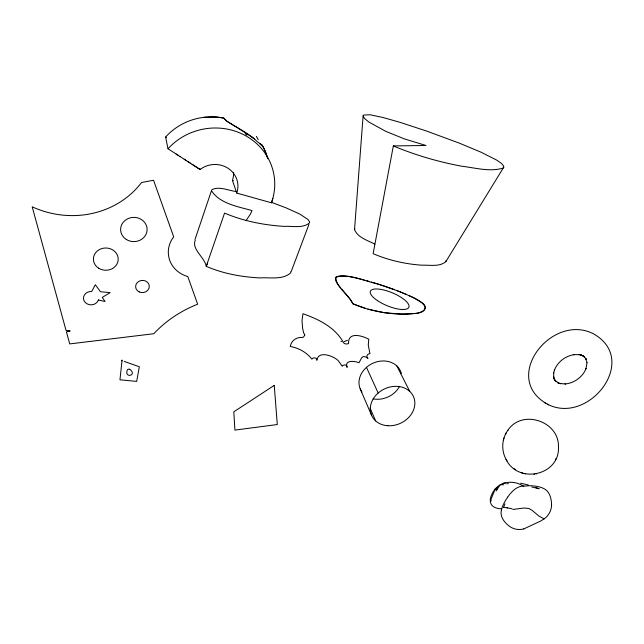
<?xml version="1.0" encoding="UTF-8"?>
<svg xmlns="http://www.w3.org/2000/svg" width="644" height="644" viewBox="0 0 644 644"><rect width="100%" height="100%" fill="white"/><g stroke="black" fill="none" stroke-linecap="round" stroke-linejoin="round"><path stroke-width="0.97" d="M290.782 271.631L290.75 272.75C282.958 280.196 269.715 277.21 259.765 277.91C241.476 276.96 223.114 273.644 206.241 266.342C204.824 257.552 191.3 249.067 195.245 240.284M374.768 244.052C367.652 240.454 357.831 237.572 354.53 229.683L363.103 115.848L363.61 115.035L370.075 114.777L382.826 117.45L399.908 122.304L426.256 130.949L459.132 143.065L481.132 152.234L496.757 160.147L501.467 163.407L503.68 166.096L503.745 167.19L445.857 261.617C439.57 267.139 429.604 264.869 421.844 265.191C405.132 264.04 388.557 260.273 373.142 253.672L393.339 145.922L425.942 145.488L404.102 138.798L385.684 131.304L368.867 122.038L364.48 118.416L363.103 115.848M445.857 261.617L445.978 260.643M501.451 509.903C499.519 516.802 504.824 523.057 510.088 526.768A22.218 19.336 -82.7 0 0 523.717 528.933M508.06 430.031C501.547 438.54 501.008 450.913 506.466 460.074M121.805 360.857L122.078 360.028L119.953 379.799L136.681 381.409L139.321 366.774L124.195 361.405M503.431 440.021L503.97 438.017M188.169 161.773L200.059 169.485A23.514 22.113 -11.5 0 1 227.992 168.229A23.514 22.113 -11.5 0 1 236.759 193.079L271.454 202.804L272.863 198.304M501.507 508.824C487.339 508.285 488.16 497.836 495.244 488.901C502.288 480.827 514.95 480.376 523.371 486.188L529.312 485.721A22.363 9.652 -4.2 0 1 543.294 488.313C549.751 490.97 551.473 498.698 551.586 504.976M194.987 239.512L211.232 191.381M271.454 202.804L271.76 201.934A60.963 57.332 -11.4 0 0 243.867 134.789A60.963 57.332 -11.4 0 0 168.02 148.788L165.58 137.059A59.216 56.012 -10.4 0 1 223.734 118.118L227.316 121.547L242.571 130.708A21.896 3.743 32 0 1 254.654 139.128M291.305 271.293L308.927 224.442M503.487 507.472L505.009 503.89M354.53 229.683L354.876 228.87M506.047 459.357C518.138 484.61 560.087 475.505 558.461 446.751C559.266 421.2 521.97 408.707 507.802 430.377M207.69 263.026L206.241 266.342L224.563 213.084C243.36 221.085 263.678 225.07 284.004 226.382C292.167 225.843 303.026 228.725 309.547 222.784L309.531 221.769L307.993 219.483L299.734 214.049L286.008 207.827L271.277 202.272M496.154 490.937L500.251 484.626L503.632 484.803M555.402 459.888L555.659 459.357M555.836 458.987L556.118 458.415M505.371 434.467L505.645 433.943M505.862 433.525L506.112 433.034M246.072 220.634L250.548 213.872L252.005 210.564C238.038 206.619 219.942 203.77 211.538 190.777L211.747 189.811C218.96 185.858 228.129 190.511 235.768 191.453M507.657 497.136C511.497 491.686 516.617 486.059 523.83 486.011M503.745 167.19L503.053 168.108C489.802 172.109 475.441 167.834 462.046 166.273C438.524 161.894 415.404 155.188 393.339 145.922M494.882 490.06L497.281 487.355M501.652 484.634L503.294 483.25L505.403 483.032M523.717 528.957L540.96 520.899L545.605 517.776A22.54 19.835 22.8 0 0 551.578 504.976M347.422 340.257L344.178 341.602M506.78 483.853L508.333 483.636M533.981 474.282L534.496 474.209M536.066 473.976L536.492 473.912M203.794 117.345L215.329 116.999A59.28 56.068 -10.4 0 1 223.726 118.118L226.785 121.153L234.046 125.709M512.898 509.468L523.918 508.003L528.893 508.494L531.936 510.233L538.996 516.11L544.164 518.935M503.938 507.327L507.504 507.923M512.133 508.808L507.094 507.818M496.951 489.223L495.244 488.901L490.945 499.478L491.163 500.992M520.537 483.209L528.378 485.004M531.823 487.017L539.181 488.748L535.687 487.492M523.661 473.404L524.433 473.59M524.691 473.646L525.432 473.831M364.327 280.076C355.923 278.127 322.982 268.242 340.668 287.812M367.885 309.136L384.299 312.654L400.528 314.079A110.1 35.412 21.4 0 0 410.872 313.805C434.925 312.582 424.485 301.464 408.433 295.395M366.621 280.695L368.923 281.339M233.522 172.326A22.846 21.606 -10.5 0 1 232.436 180.441L233.498 180.739M371.234 282.008L373.552 282.692A139.104 50.667 23 0 1 385.192 286.419L394.539 289.736M129.468 369.278L128.47 369.189A1.505 1.417 -11.7 0 0 127.657 369.608L127.407 369.889A2.616 2.383 -23.5 0 0 127.174 370.348C124.437 378.294 136.858 375.758 130.587 369.898A3.767 3.606 -8.1 0 0 129.492 369.221M365.398 308.404L352.904 303.783C348.919 294.3 335.943 287.675 335.854 277.186C349.193 273.281 363.602 280.865 376.74 283.666C391.496 288.528 406.525 293.334 419.872 301.456C431.472 307.172 422.102 313.99 413.376 313.548C392.84 315.479 371.854 311.817 352.904 303.783L349.74 298.913L341.658 289.027M520.883 472.479L522.654 473.107M340.966 341.336L341.553 341.562M396.873 290.613L406.147 294.38M548.64 404.794C589.373 424.332 639.42 360.02 593.736 333.962C551.586 311.881 499.333 379.244 548.64 404.794L547.44 404.174M544.365 402.572L545.613 403.225M234.577 126.015L236.767 127.27M237.33 127.601L252.432 137.397M261.987 145.721L259.822 143.725M168.012 148.788L178.05 155.244M176.118 154.005L180.151 156.597M180.054 156.532L186.044 160.396M184.168 159.189L190.036 162.98M165.58 137.059L166.563 137.695M192.033 164.268L193.538 165.242M194.536 165.886L197.539 167.843M198.046 168.173L200.059 169.485L199.841 168.704M513.952 468.599L515.57 469.742M253.414 138.154L253.833 138.484M254.622 139.12C259.146 144.127 261.367 143.193 263.267 147.235M506.578 460.267L506.997 460.991M396.873 365.985L409.769 391.431M366.476 367.362L378.181 393.025M370.131 408.167L375.661 420.935M360.181 388.823L371.516 415.139M232.436 180.441L236.759 193.079M501.483 509.879A22.097 8.976 -50.9 0 1 507.689 497.152M361.928 391.954A22.033 18.483 -25 0 1 372.57 363.385A22.033 18.483 -25 0 1 401.349 373.512M399.272 386.899A22.033 18.483 -25 0 1 373.085 398.845M261.875 144.739A59.216 56.012 -10.4 0 1 267.163 156.846M256.409 136.351A27.483 1.038 59.8 0 1 258.236 139.748M245.267 133.727A23.659 0.684 40.5 0 1 246.877 135.111M252.158 137.317A22.081 3.478 32.5 0 1 253.124 138.058M263.307 147.218A59.361 56.149 -10.4 0 1 267.711 158.762M587.014 362.725L585.935 368.883L586.072 368.457C582.892 376.901 573.925 383.389 564.981 383.961L565.448 383.945L560.159 383.55L560.755 383.663L557.656 382.617L558.879 383.196L555.16 380.62L556.215 381.642L554.412 379.332L553.526 376.418L553.719 377.762L553.679 372.844L553.599 373.399L554.492 369.938L554.315 370.372C557.672 361.856 565.102 356.172 573.957 354.651L573.53 354.691L579.061 354.619L578.473 354.546L581.782 355.327L580.542 354.812L583.303 355.955L582.007 355.416L584.607 357.058L583.504 356.092L586.362 359.449L585.621 358.185L587.014 362.725M304.765 335.146L303.477 337.045A4.049 3.526 -20.4 0 1 302.527 337.448C296.691 336.893 291.338 340.386 290.259 346.488C298.711 347.937 306.576 352.357 311.881 359.119A2.777 2.383 -20.8 0 1 316.872 360.286C317.967 351.737 328.875 354.796 333.962 357.621A10.57 4.234 22 0 1 338.366 360.817L342.181 366.219A2.745 2.335 -22.9 0 1 345.369 364.995A2.745 2.335 -22.9 0 1 347.076 367.37C344.113 359.746 354.675 360.89 358.99 362.765L361.719 357.726L363.168 356.583L365.317 356.792L368.03 358.249A2.745 2.335 -25.1 0 1 367.064 355.512A2.745 2.335 -25.1 0 1 369.938 353.693L368.263 345.031L368.779 339.195C362.242 335.685 347.841 331.346 348.597 343.518L347.559 343.88A4.347 3.743 -24 0 1 342.785 341.296C334.059 326.766 318.337 319.174 302.93 313.709L301.996 320.72L302.656 328.488L303.767 333.302A4.025 3.502 -20.3 0 1 304.54 334.333L304.765 335.146M98.379 299.935L98.258 300.273A7.583 6.682 0.2 0 1 89.242 304.652A7.583 6.682 0.2 0 1 83.575 297.077A7.583 6.682 0.2 0 1 91.698 291.515L95.328 284.737L100.496 291.748L110.156 292.626L102.283 297.391L105.053 301.529L98.371 299.951M274.255 385.386L233.812 411.814L234.907 430.103L277.29 424.533L274.255 385.386M69.979 330.992L66.421 331.821L69.729 343.904L153.827 333.721A108.603 92.438 -14.3 0 1 197.644 304.218L187.798 276.542A28.682 26.154 -9.6 0 1 173.671 236.815L153.554 180.256L141.559 182.502A89.46 82.963 17.3 0 1 32.192 206.804L66.018 330.356L69.979 330.992M555.088 380.628L553.735 378.028L555.088 380.628M126.329 239.471A13.258 12.123 -0.3 0 0 147.073 230.455A13.258 12.123 -0.3 0 0 128.18 218.541A13.258 12.123 -0.3 0 0 126.329 239.471M139.249 291.941A6.851 6.11 -4.2 0 0 149.311 286.194A6.851 6.11 -4.2 0 0 138.854 281.356A6.851 6.11 -4.2 0 0 139.249 291.941M98.669 268.21A12.405 11.133 1 0 0 118.166 260.176A12.405 11.133 1 0 0 100.609 249.003A12.405 11.133 1 0 0 98.669 268.21M377.481 300.635A20.833 6.947 22.6 0 0 408.843 307.317A20.833 6.947 22.6 0 0 382.608 289.728A20.833 6.947 22.6 0 0 377.481 300.635M387.905 425.74A22.943 18.958 -25 0 0 413.786 397.34A22.943 18.958 -25 0 0 376.048 395.102A22.943 18.958 -25 0 0 387.905 425.74"/></g></svg>
